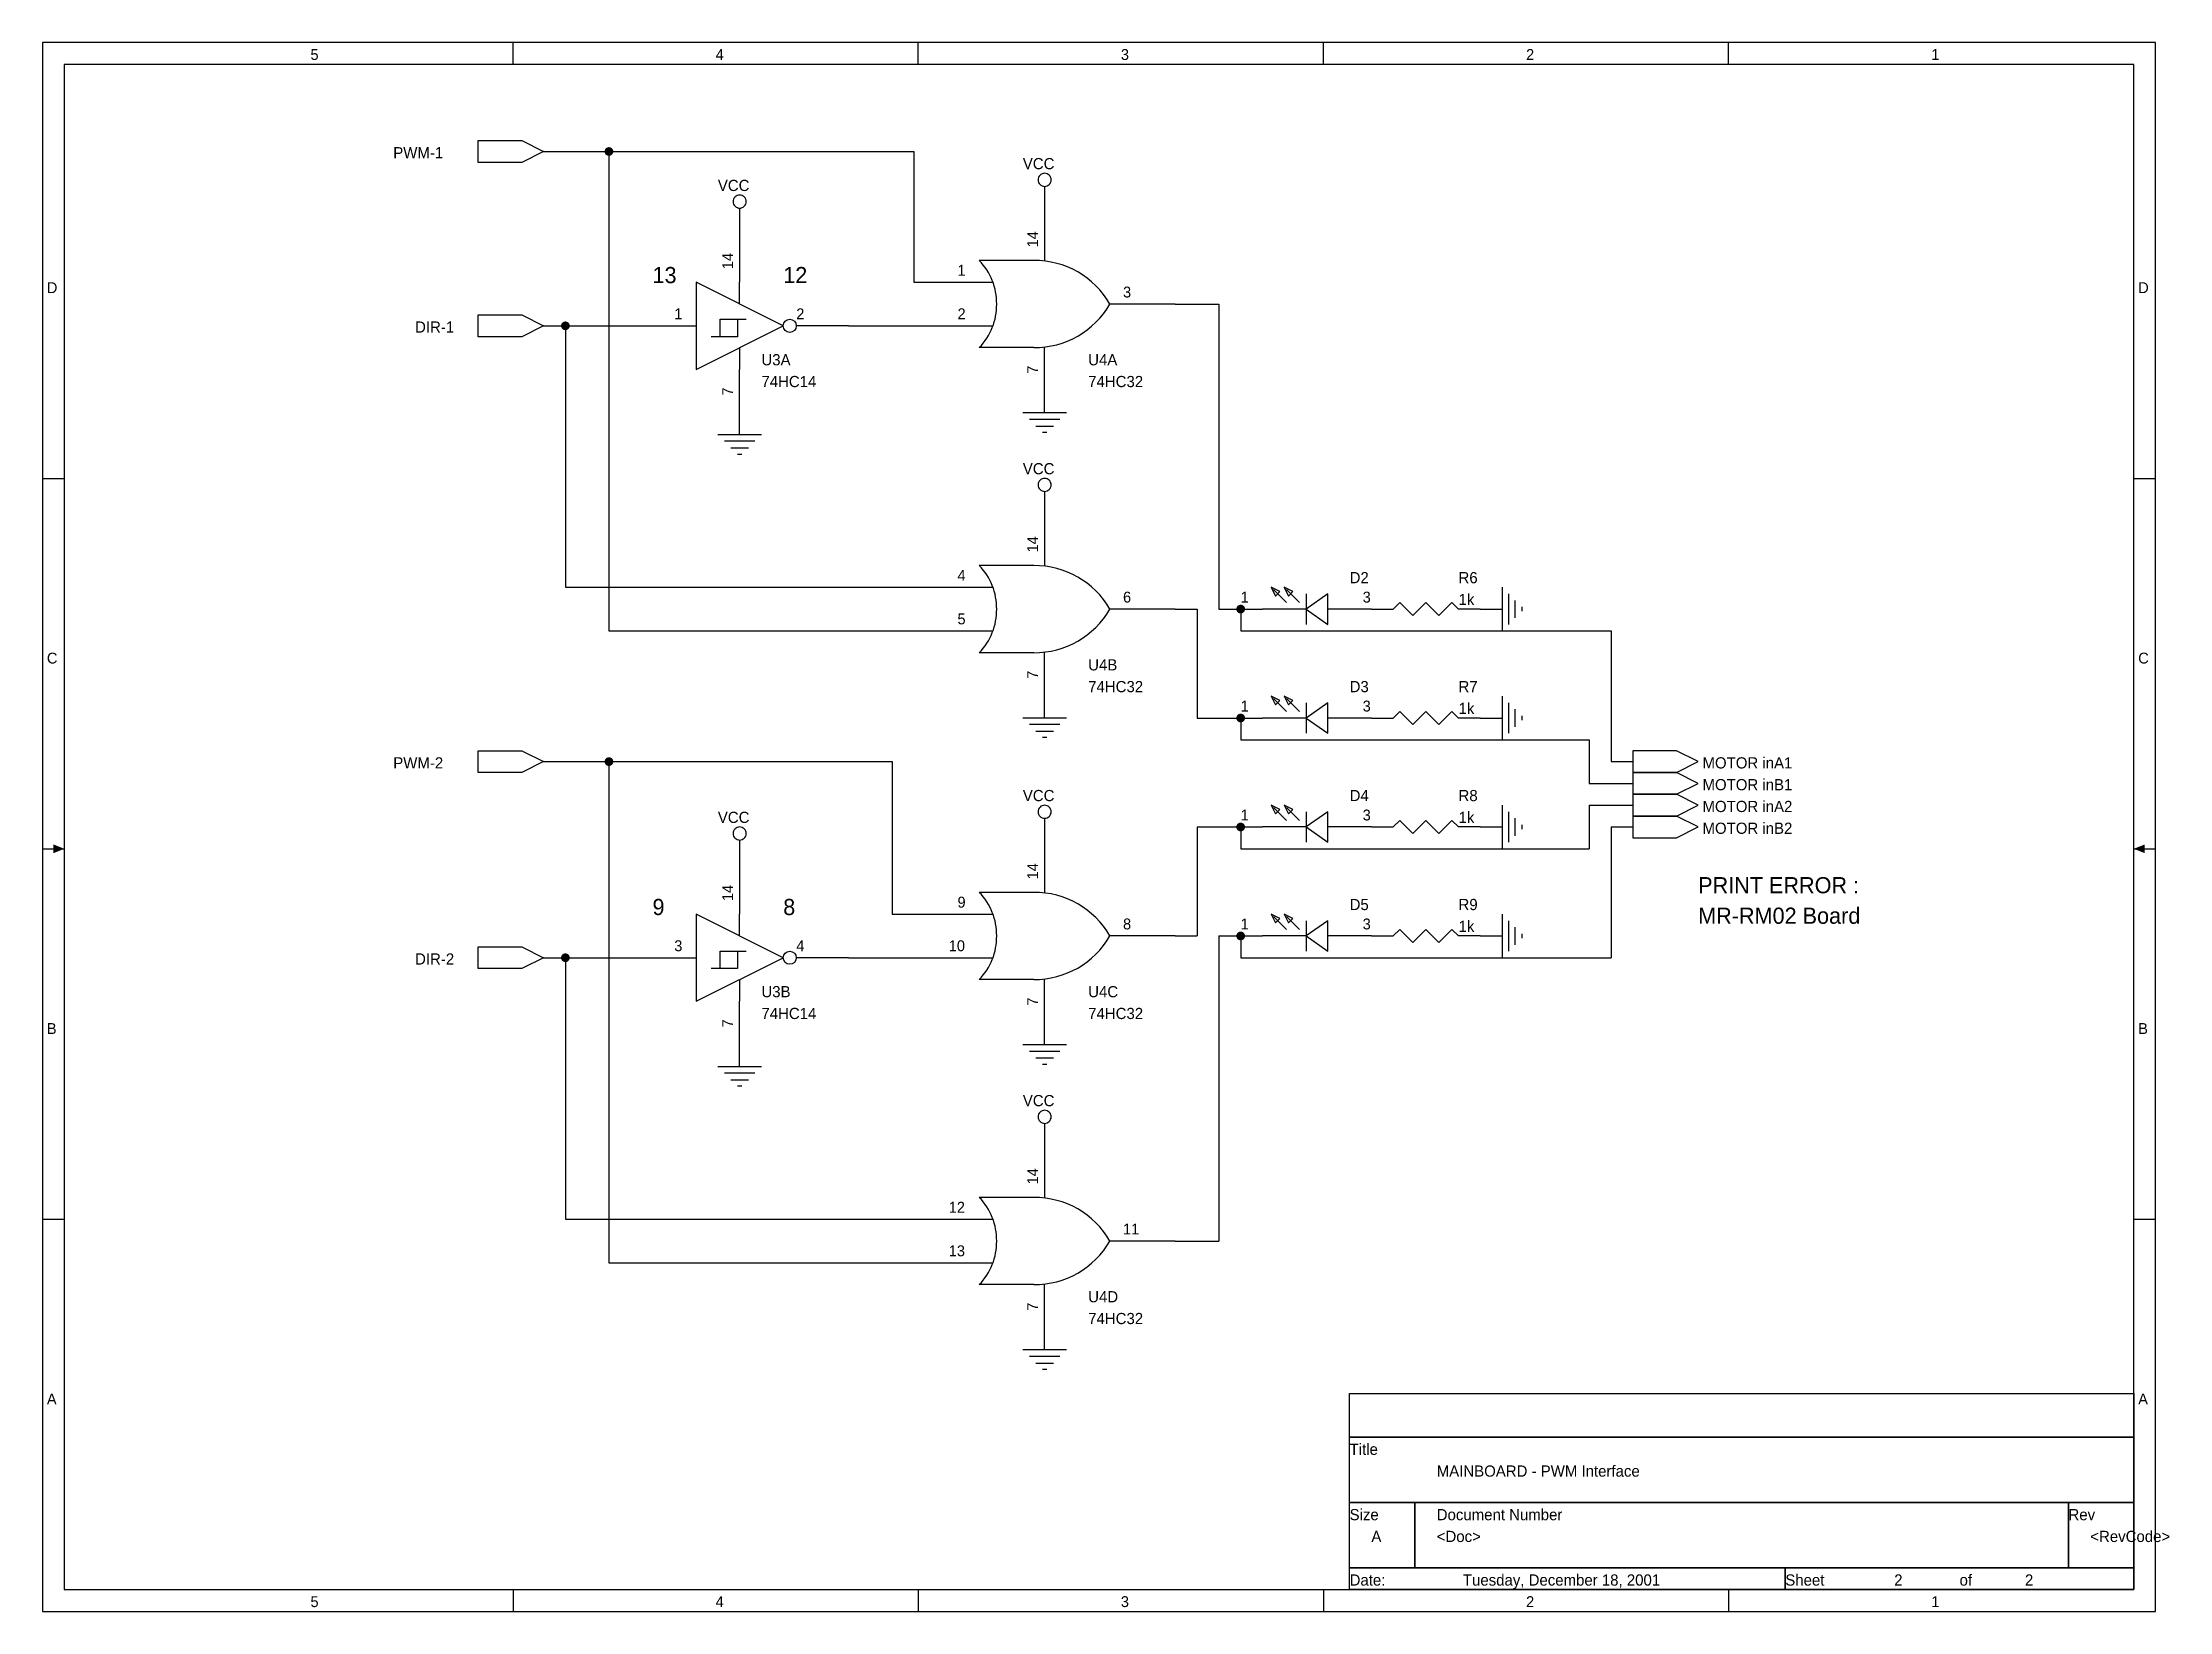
# Model space of a CAD drawing. Extents: x -0.1 to 9.66, y 0.1 to 7.3.
import ezdxf

# ---------------------------------------------------------------- set-up
doc = ezdxf.new("R2010")
doc.units = 0

msp = doc.modelspace()

# ---------------------------------------------------------------- linework, layer by layer
at = {"layer": 'PARTS'}
for p, q in [((4.5, 6.6), (4.5, 6.3)), ((3.1, 6.5), (3.1, 6.2)), ((3.9, 6.2), (4.2, 6.2)), ((5.1, 6.1), (4.8, 6.1)), ((2.6, 6), (2.9, 6)), ((3.6, 6), (3.36, 6)), ((3.9, 6), (4.2, 6)), ((4.5, 5.6), (4.5, 5.9)), ((3.1, 5.5), (3.1, 5.8)), ((4.5, 5.2), (4.5, 4.9)), ((3.9, 4.8), (4.2, 4.8)), ((5.1, 4.7), (4.8, 4.7)), ((5.4, 4.7), (5.5, 4.7)), ((6, 4.7), (5.9, 4.7)), ((6, 4.7), (6.1, 4.7)), ((6.5, 4.7), (6.4, 4.7)), ((3.9, 4.6), (4.2, 4.6)), ((4.5, 4.2), (4.5, 4.5)), ((5.4, 4.2), (5.5, 4.2)), ((6, 4.2), (5.9, 4.2)), ((6, 4.2), (6.1, 4.2)), ((6.5, 4.2), (6.4, 4.2)), ((4.5, 3.7), (4.5, 3.4)), ((5.4, 3.7), (5.5, 3.7)), ((6, 3.7), (5.9, 3.7)), ((6, 3.7), (6.1, 3.7)), ((6.5, 3.7), (6.4, 3.7)), ((3.1, 3.6), (3.1, 3.3)), ((3.9, 3.3), (4.2, 3.3)), ((5.1, 3.2), (4.8, 3.2)), ((5.4, 3.2), (5.5, 3.2)), ((6, 3.2), (5.9, 3.2)), ((6, 3.2), (6.1, 3.2)), ((6.5, 3.2), (6.4, 3.2)), ((2.6, 3.1), (2.9, 3.1)), ((3.6, 3.1), (3.36, 3.1)), ((3.9, 3.1), (4.2, 3.1)), ((4.5, 2.7), (4.5, 3)), ((3.1, 2.6), (3.1, 2.9)), ((4.5, 2.3), (4.5, 2)), ((3.9, 1.9), (4.2, 1.9)), ((5.1, 1.8), (4.8, 1.8)), ((3.9, 1.7), (4.2, 1.7)), ((4.5, 1.3), (4.5, 1.6))]:
    msp.add_line(p, q, dxfattribs=at)
for points in [[(1.9, 6.85), (2.1, 6.85)], [(1.9, 6.75), (1.9, 6.85)], [(2.1, 6.85), (2.2, 6.8)], [(2.1, 6.75), (1.9, 6.75)], [(2.2, 6.8), (2.1, 6.75)], [(4.5, 6.64), (4.5, 6.6)], [(3.1, 6.54), (3.1, 6.5)], [(4.45, 6.3), (4.2, 6.3)], [(2.9, 6.2), (2.9, 5.8)], [(3.3, 6), (2.9, 6.2)], [(3.1, 6.1), (3.1, 6.2)], [(4.2, 6.2), (4.26, 6.2)], [(1.9, 6.05), (2.1, 6.05)], [(1.9, 5.95), (1.9, 6.05)], [(2.1, 6.05), (2.2, 6)], [(2.2, 6), (2.1, 5.95)], [(2.9, 5.8), (3.3, 6)], [(3.09, 6.03), (3.09, 5.95), (2.97, 5.95)], [(3.01, 5.95), (3.01, 6.03), (3.13, 6.03)], [(4.2, 6), (4.26, 6)], [(2.1, 5.95), (1.9, 5.95)], [(3.1, 5.9), (3.1, 5.8)], [(4.45, 5.9), (4.2, 5.9)], [(4.6, 5.6), (4.4, 5.6)], [(4.57, 5.57), (4.43, 5.57)], [(3.2, 5.5), (3, 5.5)], [(3.17, 5.47), (3.03, 5.47)], [(4.46, 5.54), (4.54, 5.54)], [(4.51, 5.51), (4.49, 5.51)], [(3.06, 5.44), (3.14, 5.44)], [(3.11, 5.41), (3.09, 5.41)], [(4.5, 5.24), (4.5, 5.2)], [(4.45, 4.9), (4.2, 4.9)], [(4.2, 4.8), (4.26, 4.8)], [(5.55, 4.79), (5.61, 4.73)], [(5.61, 4.79), (5.67, 4.73)], [(6.6, 4.8), (6.6, 4.6)], [(5.7, 4.7), (5.5, 4.7)], [(5.7, 4.77), (5.7, 4.63)], [(5.9, 4.7), (5.8, 4.7)], [(6.1, 4.7), (6.13, 4.73)], [(6.13, 4.73), (6.19, 4.67)], [(6.19, 4.67), (6.25, 4.73)], [(6.25, 4.73), (6.31, 4.67)], [(6.31, 4.67), (6.37, 4.73)], [(6.37, 4.73), (6.4, 4.7)], [(6.63, 4.77), (6.63, 4.63)], [(6.66, 4.66), (6.66, 4.74)], [(6.69, 4.71), (6.69, 4.69)], [(4.2, 4.6), (4.26, 4.6)], [(4.45, 4.5), (4.2, 4.5)], [(6.6, 4.3), (6.6, 4.1)], [(4.6, 4.2), (4.4, 4.2)], [(5.7, 4.2), (5.5, 4.2)], [(5.55, 4.29), (5.61, 4.23)], [(5.61, 4.29), (5.67, 4.23)], [(5.7, 4.27), (5.7, 4.13)], [(5.9, 4.2), (5.8, 4.2)], [(6.1, 4.2), (6.13, 4.23)], [(6.13, 4.23), (6.19, 4.17)], [(6.19, 4.17), (6.25, 4.23)], [(6.25, 4.23), (6.31, 4.17)], [(6.31, 4.17), (6.37, 4.23)], [(6.37, 4.23), (6.4, 4.2)], [(6.63, 4.27), (6.63, 4.13)], [(6.66, 4.16), (6.66, 4.24)], [(6.69, 4.21), (6.69, 4.19)], [(4.57, 4.17), (4.43, 4.17)], [(4.46, 4.14), (4.54, 4.14)], [(4.51, 4.11), (4.49, 4.11)], [(1.9, 4.05), (2.1, 4.05)], [(1.9, 3.95), (1.9, 4.05)], [(2.1, 4.05), (2.2, 4)], [(7.4, 4.05), (7.2, 4.05)], [(7.2, 4.05), (7.2, 3.95)], [(7.5, 4), (7.4, 4.05)], [(2.1, 3.95), (1.9, 3.95)], [(2.2, 4), (2.1, 3.95)], [(7.2, 3.95), (7.4, 3.95)], [(7.4, 3.95), (7.2, 3.95)], [(7.2, 3.95), (7.2, 3.85)], [(7.4, 3.95), (7.5, 4)], [(7.5, 3.9), (7.4, 3.95)], [(7.2, 3.85), (7.4, 3.85)], [(7.4, 3.85), (7.2, 3.85)], [(7.2, 3.85), (7.2, 3.75)], [(7.4, 3.85), (7.5, 3.9)], [(7.5, 3.8), (7.4, 3.85)], [(4.5, 3.74), (4.5, 3.7)], [(5.55, 3.79), (5.61, 3.73)], [(5.61, 3.79), (5.67, 3.73)], [(5.7, 3.77), (5.7, 3.63)], [(6.1, 3.7), (6.13, 3.73)], [(6.13, 3.73), (6.19, 3.67)], [(6.19, 3.67), (6.25, 3.73)], [(6.25, 3.73), (6.31, 3.67)], [(6.31, 3.67), (6.37, 3.73)], [(6.37, 3.73), (6.4, 3.7)], [(6.6, 3.8), (6.6, 3.6)], [(6.63, 3.77), (6.63, 3.63)], [(6.66, 3.66), (6.66, 3.74)], [(7.2, 3.75), (7.4, 3.75)], [(7.4, 3.75), (7.2, 3.75)], [(7.2, 3.75), (7.2, 3.65)], [(7.4, 3.75), (7.5, 3.8)], [(7.5, 3.7), (7.4, 3.75)], [(3.1, 3.64), (3.1, 3.6)], [(5.7, 3.7), (5.5, 3.7)], [(5.9, 3.7), (5.8, 3.7)], [(6.69, 3.71), (6.69, 3.69)], [(7.2, 3.65), (7.4, 3.65)], [(7.4, 3.65), (7.5, 3.7)], [(4.45, 3.4), (4.2, 3.4)], [(2.9, 3.3), (2.9, 2.9)], [(3.3, 3.1), (2.9, 3.3)], [(3.1, 3.2), (3.1, 3.3)], [(4.2, 3.3), (4.26, 3.3)], [(5.55, 3.29), (5.61, 3.23)], [(5.61, 3.29), (5.67, 3.23)], [(5.7, 3.27), (5.7, 3.13)], [(6.1, 3.2), (6.13, 3.23)], [(6.13, 3.23), (6.19, 3.17)], [(6.19, 3.17), (6.25, 3.23)], [(6.25, 3.23), (6.31, 3.17)], [(6.31, 3.17), (6.37, 3.23)], [(6.37, 3.23), (6.4, 3.2)], [(6.6, 3.3), (6.6, 3.1)], [(6.63, 3.27), (6.63, 3.13)], [(6.66, 3.16), (6.66, 3.24)], [(1.9, 3.15), (2.1, 3.15)], [(1.9, 3.05), (1.9, 3.15)], [(2.1, 3.15), (2.2, 3.1)], [(3.09, 3.13), (3.09, 3.05), (2.97, 3.05)], [(3.01, 3.05), (3.01, 3.13), (3.13, 3.13)], [(5.7, 3.2), (5.5, 3.2)], [(5.9, 3.2), (5.8, 3.2)], [(6.69, 3.21), (6.69, 3.19)], [(2.1, 3.05), (1.9, 3.05)], [(2.2, 3.1), (2.1, 3.05)], [(2.9, 2.9), (3.3, 3.1)], [(4.2, 3.1), (4.26, 3.1)], [(3.1, 3), (3.1, 2.9)], [(4.45, 3), (4.2, 3)], [(4.6, 2.7), (4.4, 2.7)], [(4.57, 2.67), (4.43, 2.67)], [(4.46, 2.64), (4.54, 2.64)], [(3.2, 2.6), (3, 2.6)], [(3.17, 2.57), (3.03, 2.57)], [(3.06, 2.54), (3.14, 2.54)], [(4.51, 2.61), (4.49, 2.61)], [(3.11, 2.51), (3.09, 2.51)], [(4.5, 2.34), (4.5, 2.3)], [(4.45, 2), (4.2, 2)], [(4.2, 1.9), (4.26, 1.9)], [(4.2, 1.7), (4.26, 1.7)], [(4.45, 1.6), (4.2, 1.6)], [(4.6, 1.3), (4.4, 1.3)], [(4.57, 1.27), (4.43, 1.27)], [(4.46, 1.24), (4.54, 1.24)], [(4.51, 1.21), (4.49, 1.21)]]:
    msp.add_lwpolyline(points, dxfattribs=at)
for points in [[(4.53, 6.67, 0.0985), (4.5277, 6.6815, 0.0985), (4.5212, 6.6912, 0.0985), (4.5115, 6.6977, 0.0985), (4.5, 6.7, 0.0985), (4.4885, 6.6977, 0.0985), (4.4788, 6.6912, 0.0985), (4.4723, 6.6815, 0.0985), (4.47, 6.67, 0.0985), (4.4723, 6.6585, 0.0985), (4.4788, 6.6488, 0.0985), (4.4885, 6.6423, 0.0985), (4.5, 6.64, 0.0985), (4.5115, 6.6423, 0.0985), (4.5212, 6.6488, 0.0985), (4.5277, 6.6585, 0.0985)], [(3.13, 6.57, 0.0985), (3.1277, 6.5815, 0.0985), (3.1212, 6.5912, 0.0985), (3.1115, 6.5977, 0.0985), (3.1, 6.6, 0.0985), (3.0885, 6.5977, 0.0985), (3.0788, 6.5912, 0.0985), (3.0723, 6.5815, 0.0985), (3.07, 6.57, 0.0985), (3.0723, 6.5585, 0.0985), (3.0788, 6.5488, 0.0985), (3.0885, 6.5423, 0.0985), (3.1, 6.54, 0.0985), (3.1115, 6.5423, 0.0985), (3.1212, 6.5488, 0.0985), (3.1277, 6.5585, 0.0985)], [(4.53, 5.27, 0.0985), (4.5277, 5.2815, 0.0985), (4.5212, 5.2912, 0.0985), (4.5115, 5.2977, 0.0985), (4.5, 5.3, 0.0985), (4.4885, 5.2977, 0.0985), (4.4788, 5.2912, 0.0985), (4.4723, 5.2815, 0.0985), (4.47, 5.27, 0.0985), (4.4723, 5.2585, 0.0985), (4.4788, 5.2488, 0.0985), (4.4885, 5.2423, 0.0985), (4.5, 5.24, 0.0985), (4.5115, 5.2423, 0.0985), (4.5212, 5.2488, 0.0985), (4.5277, 5.2585, 0.0985)], [(4.53, 3.77, 0.0985), (4.5277, 3.7815, 0.0985), (4.5212, 3.7912, 0.0985), (4.5115, 3.7977, 0.0985), (4.5, 3.8, 0.0985), (4.4885, 3.7977, 0.0985), (4.4788, 3.7912, 0.0985), (4.4723, 3.7815, 0.0985), (4.47, 3.77, 0.0985), (4.4723, 3.7585, 0.0985), (4.4788, 3.7488, 0.0985), (4.4885, 3.7423, 0.0985), (4.5, 3.74, 0.0985), (4.5115, 3.7423, 0.0985), (4.5212, 3.7488, 0.0985), (4.5277, 3.7585, 0.0985)], [(3.13, 3.67, 0.0985), (3.1277, 3.6815, 0.0985), (3.1212, 3.6912, 0.0985), (3.1115, 3.6977, 0.0985), (3.1, 3.7, 0.0985), (3.0885, 3.6977, 0.0985), (3.0788, 3.6912, 0.0985), (3.0723, 3.6815, 0.0985), (3.07, 3.67, 0.0985), (3.0723, 3.6585, 0.0985), (3.0788, 3.6488, 0.0985), (3.0885, 3.6423, 0.0985), (3.1, 3.64, 0.0985), (3.1115, 3.6423, 0.0985), (3.1212, 3.6488, 0.0985), (3.1277, 3.6585, 0.0985)], [(4.53, 2.37, 0.0985), (4.5277, 2.3815, 0.0985), (4.5212, 2.3912, 0.0985), (4.5115, 2.3977, 0.0985), (4.5, 2.4, 0.0985), (4.4885, 2.3977, 0.0985), (4.4788, 2.3912, 0.0985), (4.4723, 2.3815, 0.0985), (4.47, 2.37, 0.0985), (4.4723, 2.3585, 0.0985), (4.4788, 2.3488, 0.0985), (4.4885, 2.3423, 0.0985), (4.5, 2.34, 0.0985), (4.5115, 2.3423, 0.0985), (4.5212, 2.3488, 0.0985), (4.5277, 2.3585, 0.0985)]]:
    msp.add_lwpolyline(points, format="xyb", close=True, dxfattribs=at)
for points in [[(4.28, 6.1, 0.1989), (4.2, 6.3)], [(4.8, 6.1, 0.2691), (4.45, 6.3)], [(4.2, 5.9, 0.1989), (4.28, 6.1)], [(4.45, 5.9, 0.2691), (4.8, 6.1)], [(4.28, 4.7, 0.1989), (4.2, 4.9)], [(4.8, 4.7, 0.2691), (4.45, 4.9)], [(4.2, 4.5, 0.1989), (4.28, 4.7)], [(4.45, 4.5, 0.2691), (4.8, 4.7)], [(4.28, 3.2, 0.1989), (4.2, 3.4)], [(4.8, 3.2, 0.2691), (4.45, 3.4)], [(4.2, 3, 0.1989), (4.28, 3.2)], [(4.45, 3, 0.2691), (4.8, 3.2)], [(4.28, 1.8, 0.1989), (4.2, 2)], [(4.8, 1.8, 0.2691), (4.45, 2)], [(4.2, 1.6, 0.1989), (4.28, 1.8)], [(4.45, 1.6, 0.2691), (4.8, 1.8)]]:
    msp.add_lwpolyline(points, format="xyb", dxfattribs=at)
for points in [[(5.58, 4.78), (5.58, 4.78), (5.54, 4.8), (5.56, 4.76), (5.58, 4.78)], [(5.64, 4.78), (5.64, 4.78), (5.6, 4.8), (5.62, 4.76), (5.64, 4.78)], [(5.7, 4.7), (5.7, 4.7), (5.8, 4.63), (5.8, 4.77), (5.7, 4.7)], [(5.58, 4.28), (5.58, 4.28), (5.54, 4.3), (5.56, 4.26), (5.58, 4.28)], [(5.64, 4.28), (5.64, 4.28), (5.6, 4.3), (5.62, 4.26), (5.64, 4.28)], [(5.7, 4.2), (5.7, 4.2), (5.8, 4.13), (5.8, 4.27), (5.7, 4.2)], [(5.58, 3.78), (5.58, 3.78), (5.54, 3.8), (5.56, 3.76), (5.58, 3.78)], [(5.64, 3.78), (5.64, 3.78), (5.6, 3.8), (5.62, 3.76), (5.64, 3.78)], [(5.7, 3.7), (5.7, 3.7), (5.8, 3.63), (5.8, 3.77), (5.7, 3.7)], [(5.58, 3.28), (5.58, 3.28), (5.54, 3.3), (5.56, 3.26), (5.58, 3.28)], [(5.64, 3.28), (5.64, 3.28), (5.6, 3.3), (5.62, 3.26), (5.64, 3.28)], [(5.7, 3.2), (5.7, 3.2), (5.8, 3.13), (5.8, 3.27), (5.7, 3.2)]]:
    msp.add_lwpolyline(points, close=True, dxfattribs=at)
for centre in [(3.33, 6), (3.33, 3.1)]:
    msp.add_circle(centre, 0.03, dxfattribs=at)
at = {"layer": 'TITLE'}
for points in [[(-0.1, 0.1), (9.6, 0.1), (9.6, 7.3), (-0.1, 7.3)], [(0, 0.2), (9.5, 0.2), (9.5, 7.2), (0, 7.2)], [(5.9, 1.1), (9.5, 1.1), (9.5, 0.9), (5.9, 0.9)], [(5.9, 0.9), (9.5, 0.9), (9.5, 0.6), (5.9, 0.6)], [(5.9, 0.6), (6.2, 0.6), (6.2, 0.3), (5.9, 0.3)], [(6.2, 0.6), (9.2, 0.6), (9.2, 0.3), (6.2, 0.3)], [(9.2, 0.6), (9.5, 0.6), (9.5, 0.3), (9.2, 0.3)], [(5.9, 0.3), (7.9, 0.3), (7.9, 0.2), (5.9, 0.2)], [(7.9, 0.3), (9.5, 0.3), (9.5, 0.2), (7.9, 0.2)]]:
    msp.add_lwpolyline(points, close=True, dxfattribs=at)
for points in [[(2.06, 7.2), (2.06, 7.3)], [(3.92, 7.2), (3.92, 7.3)], [(5.78, 7.2), (5.78, 7.3)], [(7.64, 7.2), (7.64, 7.3)], [(-0.1, 5.3), (0, 5.3)], [(9.5, 5.3), (9.6, 5.3)], [(-0.1, 3.6), (0, 3.6)], [(9.5, 3.6), (9.6, 3.6)], [(-0.1, 1.9), (0, 1.9)], [(9.5, 1.9), (9.6, 1.9)], [(2.06, 0.2), (2.06, 0.1)], [(3.92, 0.2), (3.92, 0.1)], [(5.78, 0.2), (5.78, 0.1)], [(7.64, 0.2), (7.64, 0.1)]]:
    msp.add_lwpolyline(points, dxfattribs=at)
for points in [[(0, 3.6), (-0.05, 3.62), (-0.05, 3.58), (-0.05, 3.6)], [(0, 3.6), (-0.05, 3.62), (-0.05, 3.58), (-0.05, 3.6)], [(0, 3.6), (-0.05, 3.62), (-0.05, 3.58), (-0.05, 3.6)], [(9.5, 3.6), (9.55, 3.62), (9.55, 3.58), (9.55, 3.6)], [(9.5, 3.6), (9.55, 3.62), (9.55, 3.58), (9.55, 3.6)], [(9.5, 3.6), (9.55, 3.62), (9.55, 3.58), (9.55, 3.6)]]:
    msp.add_solid(points, dxfattribs=at)
at = {"layer": 'WIRE'}
for points in [[(2.2, 6.8), (2.5, 6.8)], [(2.5, 6.8), (3.9, 6.8)], [(2.5, 6.8), (2.5, 4.6)], [(3.9, 6.8), (3.9, 6.2)], [(5.1, 6.1), (5.3, 6.1)], [(5.3, 6.1), (5.3, 4.7)], [(2.2, 6), (2.3, 6)], [(2.3, 6), (2.3, 4.8)], [(2.3, 6), (2.6, 6)], [(3.6, 6), (3.9, 6)], [(2.3, 4.8), (3.9, 4.8)], [(5.1, 4.7), (5.2, 4.7)], [(5.2, 4.7), (5.2, 4.2)], [(5.3, 4.7), (5.4, 4.7)], [(5.4, 4.7), (5.4, 4.6)], [(6.5, 4.7), (6.6, 4.7)], [(2.5, 4.6), (3.9, 4.6)], [(5.4, 4.6), (7.1, 4.6)], [(7.1, 4.6), (7.1, 4)], [(5.2, 4.2), (5.4, 4.2)], [(5.4, 4.2), (5.4, 4.1)], [(6.5, 4.2), (6.6, 4.2)], [(5.4, 4.1), (7, 4.1)], [(7, 4.1), (7, 3.9)], [(2.2, 4), (2.5, 4)], [(2.5, 4), (3.8, 4)], [(2.5, 4), (2.5, 1.7)], [(3.8, 4), (3.8, 3.3)], [(7.1, 4), (7.2, 4)], [(7, 3.9), (7.2, 3.9)], [(7, 3.8), (7, 3.6)], [(7, 3.8), (7.2, 3.8)], [(5.2, 3.7), (5.2, 3.2)], [(5.2, 3.7), (5.4, 3.7)], [(5.4, 3.7), (5.4, 3.6)], [(6.5, 3.7), (6.6, 3.7)], [(7.1, 3.7), (7.1, 3.1)], [(7.1, 3.7), (7.2, 3.7)], [(5.4, 3.6), (7, 3.6)], [(3.8, 3.3), (3.9, 3.3)], [(5.1, 3.2), (5.2, 3.2)], [(5.3, 3.2), (5.3, 1.8)], [(5.3, 3.2), (5.4, 3.2)], [(5.4, 3.2), (5.4, 3.1)], [(6.5, 3.2), (6.6, 3.2)], [(2.2, 3.1), (2.3, 3.1)], [(2.3, 3.1), (2.3, 1.9)], [(2.3, 3.1), (2.6, 3.1)], [(3.6, 3.1), (3.9, 3.1)], [(5.4, 3.1), (7.1, 3.1)], [(2.3, 1.9), (3.9, 1.9)], [(5.1, 1.8), (5.3, 1.8)], [(2.5, 1.7), (3.9, 1.7)]]:
    msp.add_lwpolyline(points, dxfattribs=at)
at = {"layer": 'WIRE', "const_width": 0.02}
for points in [[(2.49, 6.8, 1), (2.51, 6.8, 1)], [(2.29, 6, 1), (2.31, 6, 1)], [(5.39, 4.7, 1), (5.41, 4.7, 1)], [(5.39, 4.2, 1), (5.41, 4.2, 1)], [(2.49, 4, 1), (2.51, 4, 1)], [(5.39, 3.7, 1), (5.41, 3.7, 1)], [(5.39, 3.2, 1), (5.41, 3.2, 1)], [(2.29, 3.1, 1), (2.31, 3.1, 1)]]:
    msp.add_lwpolyline(points, format="xyb", close=True, dxfattribs=at)

# ---------------------------------------------------------------- texts
at = {"layer": 'COMMENTS'}
for s, p in [('13', (2.7, 6.1958)), ('12', (3.3, 6.1958)), ('PRINT ERROR :', (7.5, 3.3958)), ('9', (2.7, 3.2958)), ('8', (3.3, 3.2958)), ('MR-RM02 Board', (7.5, 3.2558))]:
    msp.add_text(s, height=0.0742, dxfattribs=at).set_placement(p)
at = {"layer": 'PARTS'}
for s, p in [('14', (4.47, 6.36)), ('14', (3.07, 6.26)), ('7', (4.47, 5.78)), ('7', (3.07, 5.68)), ('14', (4.47, 4.96)), ('7', (4.47, 4.38)), ('14', (4.47, 3.46)), ('14', (3.07, 3.36)), ('7', (4.47, 2.88)), ('7', (3.07, 2.78)), ('14', (4.47, 2.06)), ('7', (4.47, 1.48))]:
    msp.add_text(s, height=0.05, rotation=90, dxfattribs=at).set_placement(p)
for s, p in [('1', (4.1, 6.23)), ('3', (4.86, 6.13)), ('1', (2.8, 6.03)), ('2', (3.36, 6.03)), ('2', (4.1, 6.03)), ('4', (4.1, 4.83)), ('6', (4.86, 4.73)), ('1', (5.4, 4.73)), ('3', (5.96, 4.73)), ('5', (4.1, 4.63)), ('1', (5.4, 4.23)), ('3', (5.96, 4.23)), ('1', (5.4, 3.73)), ('3', (5.96, 3.73)), ('9', (4.1, 3.33)), ('8', (4.86, 3.23)), ('1', (5.4, 3.23)), ('3', (5.96, 3.23)), ('3', (2.8, 3.13)), ('4', (3.36, 3.13)), ('10', (4.06, 3.13)), ('12', (4.06, 1.93)), ('11', (4.86, 1.83)), ('13', (4.06, 1.73))]:
    msp.add_text(s, height=0.05, dxfattribs=at).set_placement(p)
at = {"layer": 'PARTTEXT'}
for s, p in [('PWM-1', (1.51, 6.7686)), ('VCC', (4.4, 6.7186)), ('VCC', (3, 6.6186)), ('DIR-1', (1.61, 5.9686)), ('U3A', (3.2, 5.8186)), ('U4A', (4.7, 5.8186)), ('74HC14', (3.2, 5.7186)), ('74HC32', (4.7, 5.7186)), ('VCC', (4.4, 5.3186)), ('D2', (5.9, 4.8186)), ('R6', (6.4, 4.8186)), ('1k', (6.4, 4.7186)), ('U4B', (4.7, 4.4186)), ('74HC32', (4.7, 4.3186)), ('D3', (5.9, 4.3186)), ('R7', (6.4, 4.3186)), ('1k', (6.4, 4.2186)), ('PWM-2', (1.51, 3.9686)), ('MOTOR inA1', (7.52, 3.9686)), ('MOTOR inB1', (7.52, 3.8686)), ('VCC', (4.4, 3.8186)), ('D4', (5.9, 3.8186)), ('R8', (6.4, 3.8186)), ('MOTOR inA2', (7.52, 3.7686)), ('VCC', (3, 3.7186)), ('1k', (6.4, 3.7186)), ('MOTOR inB2', (7.52, 3.6686)), ('D5', (5.9, 3.3186)), ('R9', (6.4, 3.3186)), ('1k', (6.4, 3.2186)), ('DIR-2', (1.61, 3.0686)), ('U3B', (3.2, 2.9186)), ('U4C', (4.7, 2.9186)), ('74HC14', (3.2, 2.8186)), ('74HC32', (4.7, 2.8186)), ('VCC', (4.4, 2.4186)), ('U4D', (4.7, 1.5186)), ('74HC32', (4.7, 1.4186)), ('Title', (5.9, 0.8186)), ('Size', (5.9, 0.5186)), ('Document Number', (6.3, 0.5186)), ('Rev', (9.2, 0.5186)), ('Date:', (5.9, 0.2186)), ('Sheet', (7.9, 0.2186)), ('of', (8.7, 0.2186))]:
    msp.add_text(s, height=0.0514, dxfattribs=at).set_placement(p)
at = {"layer": 'TITLE'}
for s, height, p in [('5', 0.05, (1.13, 7.22)), ('4', 0.05, (2.99, 7.22)), ('3', 0.05, (4.85, 7.22)), ('2', 0.05, (6.71, 7.22)), ('1', 0.05, (8.57, 7.22)), ('D', 0.05, (-0.08, 6.15)), ('D', 0.05, (9.52, 6.15)), ('C', 0.05, (-0.08, 4.45)), ('C', 0.05, (9.52, 4.45)), ('B', 0.05, (-0.08, 2.75)), ('B', 0.05, (9.52, 2.75)), ('A', 0.05, (-0.08, 1.05)), ('A', 0.05, (9.52, 1.05)), ('MAINBOARD - PWM Interface', 0.0514, (6.3, 0.7186)), ('A', 0.0514, (6, 0.4186)), ('<Doc>', 0.0514, (6.3, 0.4186)), ('<RevCode>', 0.0514, (9.3, 0.4186)), ('Tuesday, December 18, 2001', 0.0514, (6.42, 0.2186)), ('2', 0.0514, (8.4, 0.2186)), ('2', 0.0514, (9, 0.2186)), ('5', 0.05, (1.13, 0.12)), ('4', 0.05, (2.99, 0.12)), ('3', 0.05, (4.85, 0.12)), ('2', 0.05, (6.71, 0.12)), ('1', 0.05, (8.57, 0.12))]:
    msp.add_text(s, height=height, dxfattribs=at).set_placement(p)

doc.saveas('drawing.dxf')
